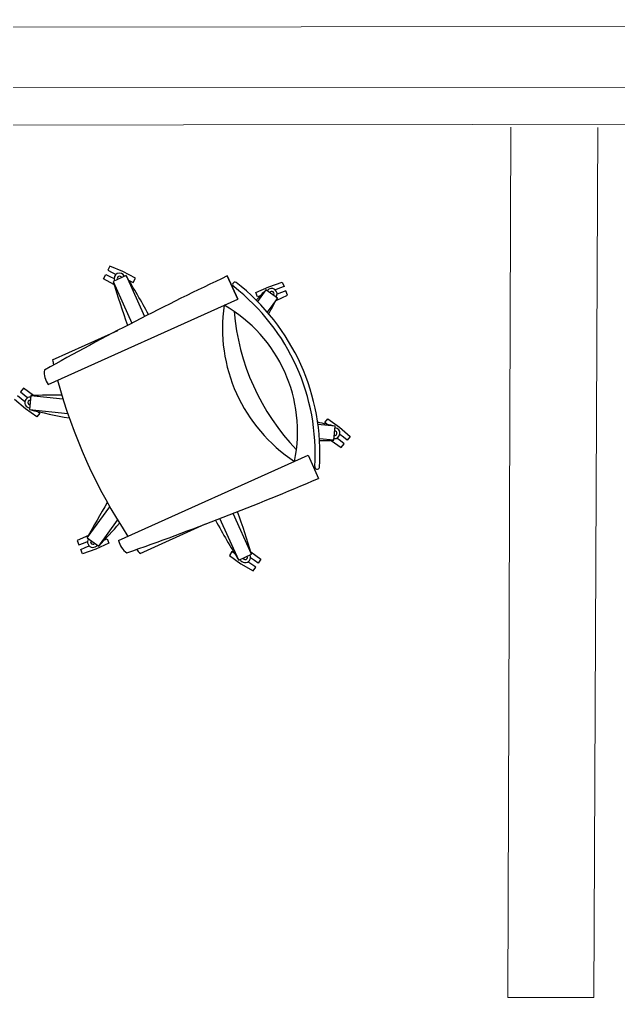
# Model space of a CAD drawing. Header units: inches. Extents: x 164.3 to 247.9, y 15.6 to 56.7.
# Drawn here: x 211.664 to 212.707, y 43.743 to 45.448 of the extents above; entities that cross this region are included whole.
import ezdxf

# ---------------------------------------------------------------- set-up
doc = ezdxf.new("R2010")
doc.units = ezdxf.units.IN
doc.header["$MEASUREMENT"] = 0
doc.layers.get('0').update_dxf_attribs({"lineweight": 0})
doc.layers.add('WALL 1 100', color=250, linetype='Continuous', lineweight=9)
doc.layers.add('провода', color=1, linetype='Continuous', lineweight=5)

msp = doc.modelspace()

# ---------------------------------------------------------------- linework, layer by layer
at = {"color": 7, "linetype": 'ByBlock', "lineweight": -2}
for p, q in [((211.8208, 45.0184), (211.8173, 45.0109)), ((211.8437, 45.0088), (211.8208, 45.0184)), ((211.8101, 44.9961), (211.8137, 45.0035)), ((211.8137, 45.0035), (211.8211, 44.9999)), ((211.8173, 45.0109), (211.8247, 45.0074)), ((211.8211, 44.9999), (211.8283, 44.9965)), ((211.8247, 45.0074), (211.8319, 45.0039)), ((211.8491, 45.0016), (211.8265, 44.9914)), ((211.8654, 44.997), (211.8437, 45.0088)), ((211.8491, 45.0016), (211.8812, 44.9302)), ((212.0437, 44.9608), (212.0255, 45.0012)), ((212.0255, 45.0012), (212.0437, 44.9608)), ((211.8281, 44.9864), (211.8101, 44.9961)), ((211.8265, 44.9914), (211.8592, 44.9189)), ((211.8542, 44.9932), (211.8544, 44.9931)), ((211.8544, 44.9931), (211.8618, 44.9895)), ((211.8618, 44.9895), (211.8654, 44.997)), ((212.0754, 44.9722), (212.0979, 44.9824)), ((212.0979, 44.9824), (212.1213, 44.9904)), ((212.1244, 44.9828), (212.1167, 44.9797)), ((212.1213, 44.9904), (212.1244, 44.9828)), ((212.0784, 44.9645), (212.0754, 44.9722)), ((212.0929, 44.977), (212.0782, 44.9566)), ((212.0829, 44.9663), (212.0784, 44.9645)), ((212.113, 44.9626), (212.0929, 44.977)), ((212.1167, 44.9797), (212.1093, 44.9768)), ((212.1107, 44.9584), (212.1305, 44.9674)), ((212.1198, 44.9721), (212.1124, 44.9691)), ((212.1274, 44.9751), (212.1198, 44.9721)), ((212.1305, 44.9674), (212.1274, 44.9751)), ((211.7135, 44.8121), (212.0437, 44.9608)), ((212.113, 44.9626), (212.0953, 44.9381)), ((211.7208, 44.8549), (211.8348, 44.9062)), ((211.6704, 44.8053), (211.6653, 44.7988)), ((211.6653, 44.7988), (211.6717, 44.7937)), ((211.688, 44.7927), (211.6704, 44.8053)), ((211.6736, 44.7696), (211.655, 44.7859)), ((211.6601, 44.7924), (211.6666, 44.7873)), ((211.6666, 44.7873), (211.6728, 44.7823)), ((211.6717, 44.7937), (211.678, 44.7888)), ((211.6833, 44.7926), (211.6808, 44.768)), ((211.6833, 44.7926), (211.7391, 44.7869)), ((211.6938, 44.7552), (211.6736, 44.7696)), ((211.6808, 44.768), (211.7474, 44.7613)), ((211.6989, 44.7617), (211.6938, 44.7552)), ((211.6951, 44.7647), (211.6989, 44.7617)), ((212.1955, 44.7454), (212.2007, 44.7519)), ((212.1993, 44.7424), (212.1955, 44.7454)), ((212.2007, 44.7519), (212.2208, 44.7375)), ((212.2136, 44.7391), (212.1836, 44.7422)), ((212.2111, 44.7145), (212.2136, 44.7391)), ((212.2208, 44.7375), (212.2394, 44.7212)), ((212.2111, 44.7145), (212.1861, 44.7171)), ((212.2064, 44.7144), (212.2241, 44.7018)), ((212.2227, 44.7134), (212.2165, 44.7183)), ((212.2278, 44.7198), (212.2216, 44.7248)), ((212.2292, 44.7083), (212.2227, 44.7134)), ((212.2343, 44.7147), (212.2278, 44.7198)), ((212.2394, 44.7212), (212.2343, 44.7147)), ((212.2241, 44.7018), (212.2292, 44.7083)), ((211.8361, 44.5397), (212.1663, 44.6885)), ((212.1663, 44.6885), (212.1845, 44.6481)), ((211.7815, 44.5445), (211.8206, 44.5988)), ((211.8015, 44.5301), (211.8343, 44.5755)), ((212.0454, 44.5055), (212.0127, 44.578)), ((212.0679, 44.5157), (212.0358, 44.587)), ((211.9871, 44.5682), (211.8731, 44.5168)), ((211.7837, 44.5487), (211.764, 44.5397)), ((211.764, 44.5397), (211.767, 44.532)), ((211.7815, 44.5445), (211.8015, 44.5301)), ((211.8115, 44.5408), (211.816, 44.5426)), ((211.816, 44.5426), (211.8191, 44.5349)), ((211.767, 44.532), (211.7747, 44.535)), ((211.7701, 44.5243), (211.7777, 44.5274)), ((211.7731, 44.5167), (211.7701, 44.5243)), ((211.7965, 44.5247), (211.7731, 44.5167)), ((211.7747, 44.535), (211.7821, 44.538)), ((211.7777, 44.5274), (211.7851, 44.5303)), ((211.8191, 44.5349), (211.7965, 44.5247)), ((212.0337, 44.5206), (212.0292, 44.5137)), ((212.0292, 44.5137), (212.0492, 44.4992)), ((212.0378, 44.518), (212.0337, 44.5206)), ((212.0454, 44.5055), (212.0679, 44.5157)), ((212.0727, 44.505), (212.0661, 44.5094)), ((212.0666, 44.5202), (212.0841, 44.5074)), ((212.0796, 44.5005), (212.0727, 44.505)), ((212.0841, 44.5074), (212.0796, 44.5005)), ((212.0492, 44.4992), (212.0706, 44.4867)), ((212.0682, 44.4981), (212.0615, 44.5025)), ((212.0751, 44.4936), (212.0682, 44.4981)), ((212.0706, 44.4867), (212.0751, 44.4936))]:
    msp.add_line(p, q, dxfattribs=at)
for centre, radius, start, end in [((214.3043, 40.1845), 5.3285, 115.3191, 119.1733), ((211.8378, 44.9965), 0.00947, 24.2474, 204.2474), ((211.8378, 44.9965), 0.00412, 24.2474, 204.2474), ((210.5934, 44.2262), 1.4758, 28.6544, 31.6951), ((213.2393, 45.418), 1.4758, 196.7996, 199.9223), ((212.039, 44.9861), 0.00418, 62.9364, 241.3202), ((211.8092, 44.6914), 0.3696, 356.5402, 51.9546), ((211.8092, 44.6914), 0.3778, 356.316, 52.1787), ((213.1687, 43.9668), 1.4758, 136.7996, 137.7627), ((212.1029, 44.9698), 0.00947, 324.2474, 144.2474), ((212.1029, 44.9698), 0.00412, 324.2474, 144.2474), ((212.2941, 44.9098), 0.277, 171.6296, 236.8652), ((211.894, 44.7296), 0.254, 348.2385, 60.2562), ((210.8136, 45.6624), 1.4758, 330.4792, 331.6951), ((212.4351, 44.9733), 0.3993, 184.8862, 223.6085), ((212.6373, 45.0644), 0.9401, 192.8733, 193.43), ((211.7418, 44.833), 0.0352, 173.2429, 216.4091), ((212.6373, 45.0644), 0.9401, 195.1071, 213.3876), ((211.6821, 44.7803), 0.00947, 84.2474, 264.2474), ((211.6821, 44.7803), 0.00412, 84.2474, 264.2474), ((211.727, 43.3174), 1.4758, 89.6043, 91.6951), ((212.0178, 46.2048), 1.4758, 256.7996, 259.547), ((211.8766, 43.3023), 1.4758, 76.7996, 78.0155), ((212.2124, 44.7268), 0.00947, 264.2474, 84.2474), ((212.2124, 44.7268), 0.00412, 264.2474, 84.2474), ((212.1675, 46.1897), 1.4758, 270.732, 271.6951), ((212.1822, 44.6682), 0.00418, 167.1745, 345.5583), ((210.0875, 49.5466), 5.3285, 289.3214, 293.1756), ((213.0808, 43.8447), 1.4758, 148.9477, 151.6951), ((210.6551, 44.0891), 1.4758, 16.7996, 19.8404), ((213.3011, 45.2809), 1.4758, 208.5724, 211.6951), ((210.7257, 45.5403), 1.4758, 316.7996, 318.8904), ((211.7915, 44.5373), 0.00947, 144.2474, 324.2474), ((211.7915, 44.5373), 0.00412, 144.2474, 324.2474), ((211.8706, 44.5471), 0.0352, 192.0856, 235.2518), ((212.6373, 45.0644), 0.9401, 215.0647, 215.6214), ((212.0567, 44.5106), 0.00947, 204.2474, 24.2474), ((212.0567, 44.5106), 0.00412, 204.2474, 24.2474)]:
    msp.add_arc(centre, radius, start, end, dxfattribs=at)
at = {"layer": 'WALL 1 100', "color": 0}
for p, q in [((212.5145, 43.743), (212.5194, 45.2605)), ((212.6645, 43.743), (212.6715, 45.2599)), ((212.6645, 43.743), (212.5145, 43.743))]:
    msp.add_line(p, q, dxfattribs=at)
for points in [[(209.2601, 45.4332), (228.0674, 45.4482)], [(209.431, 45.2615), (222.0197, 45.2765)]]:
    msp.add_lwpolyline(points, dxfattribs=at)
at = {"layer": 'провода', "color": 1}
msp.add_line((209.3422, 45.3306), (220.7846, 45.3283), dxfattribs=at)

doc.saveas('drawing.dxf')
